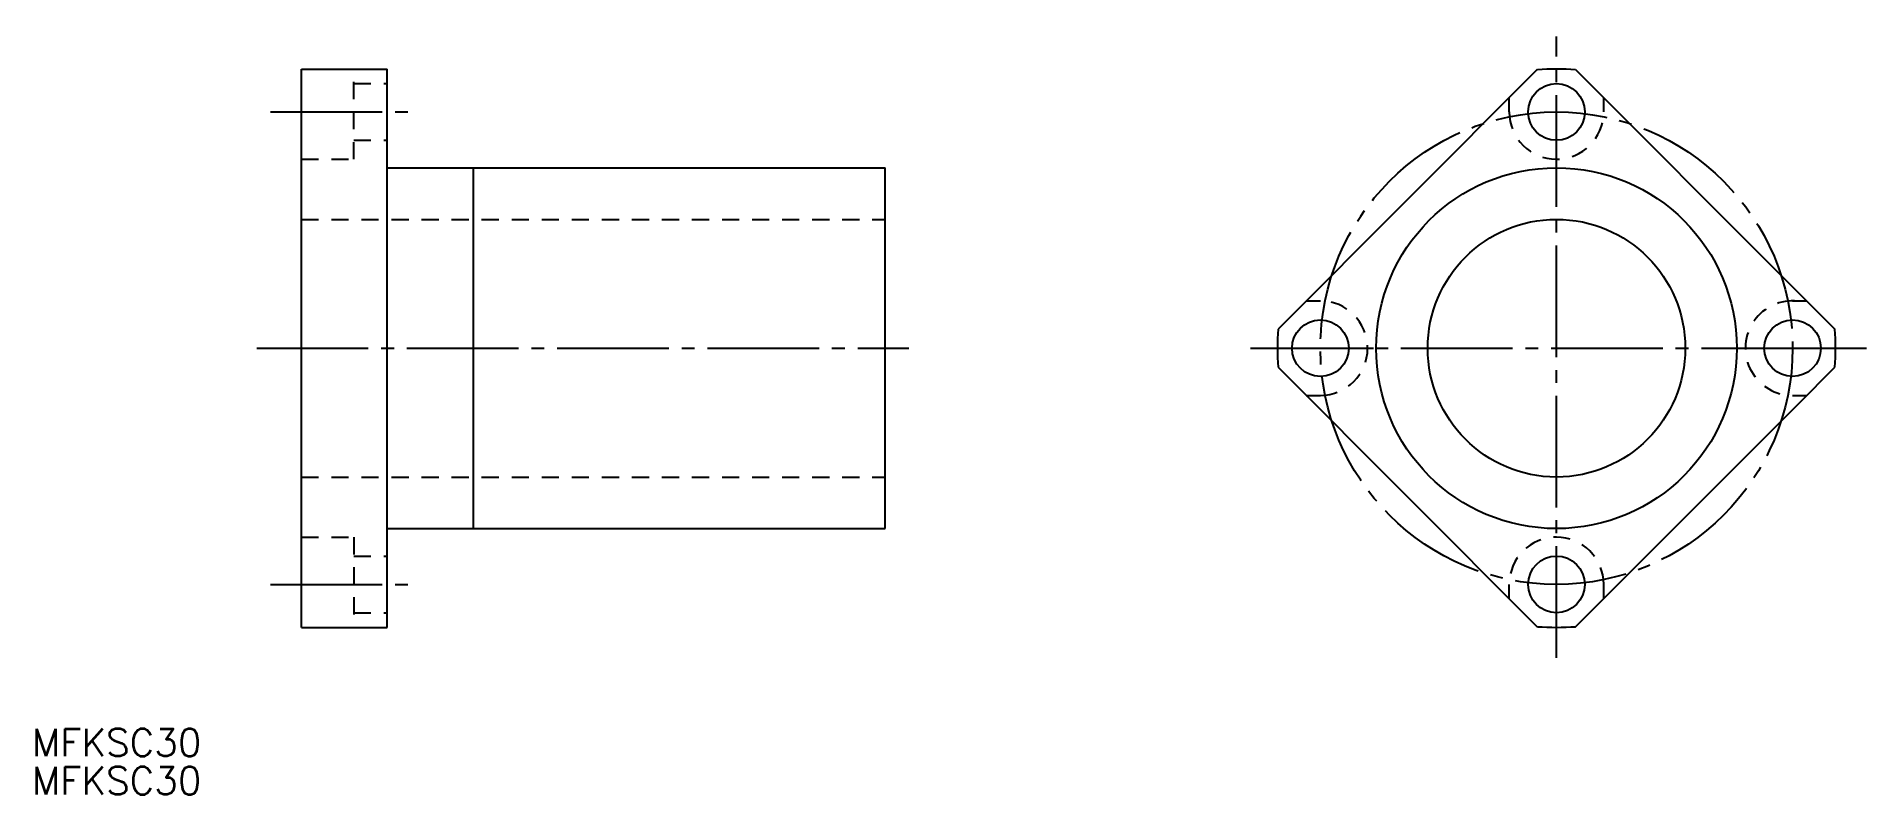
# Model space of a CAD drawing. Extents: x 80 to 293, y 139 to 227.
import ezdxf

# ---------------------------------------------------------------- set-up
doc = ezdxf.new("R2010")
doc.units = 0
doc.linetypes.add('CENTER', pattern=[17.5, 13, -1.5, 1.5, -1.5])
doc.linetypes.add('DASHED', pattern=[3.5, 2, -1.5])
doc.layers.get('0').update_dxf_attribs({"linetype": 'CONTINUOUS'})
doc.layers.add('CENTER', color=1, linetype='CENTER')
doc.styles.get("Standard").update_dxf_attribs({"font": 'txt.shx', "bigfont": '@extfont2.shx'})

msp = doc.modelspace()

# ---------------------------------------------------------------- linework, layer by layer
at = {"color": 7, "linetype": 'CONTINUOUS'}
for p, q in [((110.9, 223.15), (120.9, 223.15)), ((110.9, 158.15), (110.9, 223.15)), ((120.9, 158.15), (120.9, 223.15)), ((254.86, 223.08), (224.66, 192.88)), ((259.31, 223.08), (283.66, 198.72)), ((120.9, 211.65), (178.9, 211.65)), ((130.9, 211.65), (130.9, 169.65)), ((178.9, 169.65), (178.9, 211.65)), ((283.66, 198.72), (289.51, 192.88)), ((224.66, 188.43), (254.86, 158.23)), ((285.23, 184.15), (289.51, 188.43)), ((259.31, 158.23), (285.23, 184.15)), ((120.9, 169.65), (178.9, 169.65)), ((110.9, 158.15), (120.9, 158.15))]:
    msp.add_line(p, q, dxfattribs=at)
at = {"color": 3, "linetype": 'DASHED'}
for p, q in [((117, 212.65), (117, 223.15)), ((117, 221.45), (120.9, 221.45)), ((251.59, 218.15), (251.59, 219.8)), ((262.59, 218.15), (262.59, 219.8)), ((117, 214.85), (120.9, 214.85)), ((110.9, 212.65), (117, 212.65)), ((110.9, 205.65), (178.9, 205.65)), ((227.93, 196.15), (229.59, 196.15)), ((284.59, 196.15), (286.24, 196.15)), ((227.94, 185.15), (229.59, 185.15)), ((284.59, 185.15), (286.23, 185.15)), ((110.9, 175.65), (178.9, 175.65)), ((110.9, 168.65), (117, 168.65)), ((117, 168.65), (117, 158.15)), ((117, 166.45), (120.9, 166.45)), ((251.59, 161.5), (251.59, 163.15)), ((262.59, 161.5), (262.59, 163.15)), ((117, 159.85), (120.9, 159.85))]:
    msp.add_line(p, q, dxfattribs=at)
at = {"color": 1, "linetype": 'CENTER'}
for p, q in [((223.45, 190.65), (235.78, 190.65)), ((274.68, 190.65), (276.49, 190.65)), ((276.49, 190.65), (284.31, 190.65)), ((277.84, 190.65), (284.81, 190.65)), ((284.31, 190.65), (289.59, 190.65)), ((284.31, 190.65), (293.19, 190.65)), ((284.59, 190.49), (284.59, 190.06))]:
    msp.add_line(p, q, dxfattribs=at)
at = {"color": 7, "linetype": 'CONTINUOUS'}
for centre, radius in [((257.09, 218.15), 3.3), ((257.09, 190.65), 21), ((257.09, 190.65), 15), ((229.59, 190.65), 3.3), ((284.59, 190.65), 3.3), ((257.09, 163.15), 3.3)]:
    msp.add_circle(centre, radius, dxfattribs=at)
for centre, start, end in [((257.09, 191.15), 86.0116, 93.9884), ((256.59, 190.65), 176.0116, 183.9884), ((257.59, 190.65), 356.0116, 3.9884), ((257.09, 190.15), 266.0116, 273.9884)]:
    msp.add_arc(centre, 32, start, end, dxfattribs=at)
at = {"color": 3, "linetype": 'DASHED'}
for centre, start, end in [((257.09, 218.15), 180, 0), ((229.59, 190.65), 270, 90), ((284.59, 190.65), 87.6651, 270), ((257.09, 163.15), 0, 180)]:
    msp.add_arc(centre, 5.5, start, end, dxfattribs=at)
at = {"layer": 'CENTER', "color": 1, "linetype": 'CENTER'}
for p, q in [((257.09, 154.61), (257.09, 226.92)), ((107.32, 218.15), (123.89, 218.15)), ((105.7, 190.65), (181.64, 190.65)), ((221.47, 190.65), (274.68, 190.65)), ((107.32, 163.15), (123.89, 163.15))]:
    msp.add_line(p, q, dxfattribs=at)
msp.add_circle((257.09, 190.65), 27.5, dxfattribs=at)

# ---------------------------------------------------------------- texts
at = {"color": 7, "linetype": 'CONTINUOUS'}
for p in [(79.51, 143.14), (79.51, 138.7)]:
    msp.add_text('MFKSC30', height=3.2, dxfattribs=at).set_placement(p)

doc.saveas('drawing.dxf')
